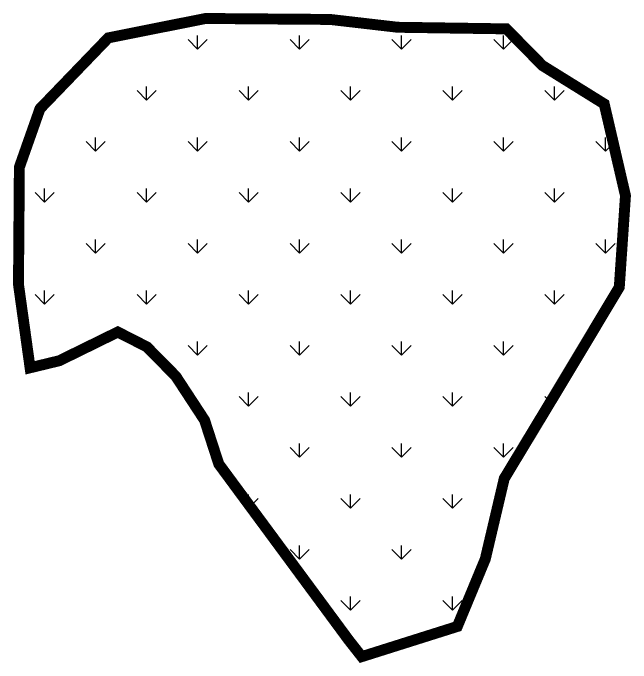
# Model space of a CAD drawing. Header units: metres. Extents: x 320779 to 338723, y 1791564 to 1830657.
# Drawn here: x 327721.1 to 327892.5, y 1814223.3 to 1814403.6 of the extents above; entities that cross this region are included whole.
import ezdxf

# ---------------------------------------------------------------- set-up
doc = ezdxf.new("R2010")
doc.units = ezdxf.units.M
doc.layers.add('MANGROOVES', color=112, linetype='Continuous')

msp = doc.modelspace()

# ---------------------------------------------------------------- hatches: boundary and pattern name
at = {"layer": 'MANGROOVES'}
h = msp.add_hatch(dxfattribs=at)
h.set_pattern_fill('GRASS', color=256, scale=20)
h.set_pattern_definition([(90, (0, 0), (-14.14213562, 14.14213562), [3.75, -24.53427126]), (45, (0, 0), (-14.14213562, 14.14213562), [3.75, -16.25]), (135, (0, 0), (-14.14213562, -14.14213562), [3.75, -16.25])])
h.paths.add_polyline_path([(327889.26, 1814327.58), (327890.98, 1814352.96), (327885.08, 1814378.4), (327867.96, 1814389.03), (327857.93, 1814399.22), (327827.83, 1814399.66), (327809.04, 1814401.83), (327774.49, 1814402.1), (327747.52, 1814396.72), (327728.56, 1814377.06), (327722.85, 1814360.86), (327722.6, 1814328.36), (327725.82, 1814305.22), (327733.92, 1814307.18), (327742.04, 1814311.16), (327750.15, 1814315.14), (327758.21, 1814311.03), (327766.23, 1814302.89), (327774.22, 1814290.69), (327778.17, 1814278.53), (327814.18, 1814229.74), (327817.82, 1814225.11), (327844.33, 1814233.48), (327852.1, 1814252.21), (327857.35, 1814274.51), (327873.82, 1814301.8)])

# ---------------------------------------------------------------- linework, layer by layer
at = {"layer": 'MANGROOVES', "const_width": 3.03, "flags": 128}
msp.add_lwpolyline([(327890.98, 1814352.96), (327885.08, 1814378.4), (327867.96, 1814389.03), (327857.93, 1814399.22), (327827.83, 1814399.66), (327809.04, 1814401.83), (327774.49, 1814402.1), (327747.52, 1814396.72), (327728.56, 1814377.06), (327722.85, 1814360.86), (327722.6, 1814328.36), (327725.82, 1814305.22), (327733.92, 1814307.18), (327742.04, 1814311.16), (327750.15, 1814315.14), (327758.21, 1814311.03), (327766.23, 1814302.89), (327774.22, 1814290.69), (327778.17, 1814278.53), (327814.18, 1814229.74), (327817.82, 1814225.11), (327844.33, 1814233.48), (327852.1, 1814252.21), (327857.35, 1814274.51), (327873.82, 1814301.8), (327889.26, 1814327.58)], close=True, dxfattribs=at)

doc.saveas('drawing.dxf')
